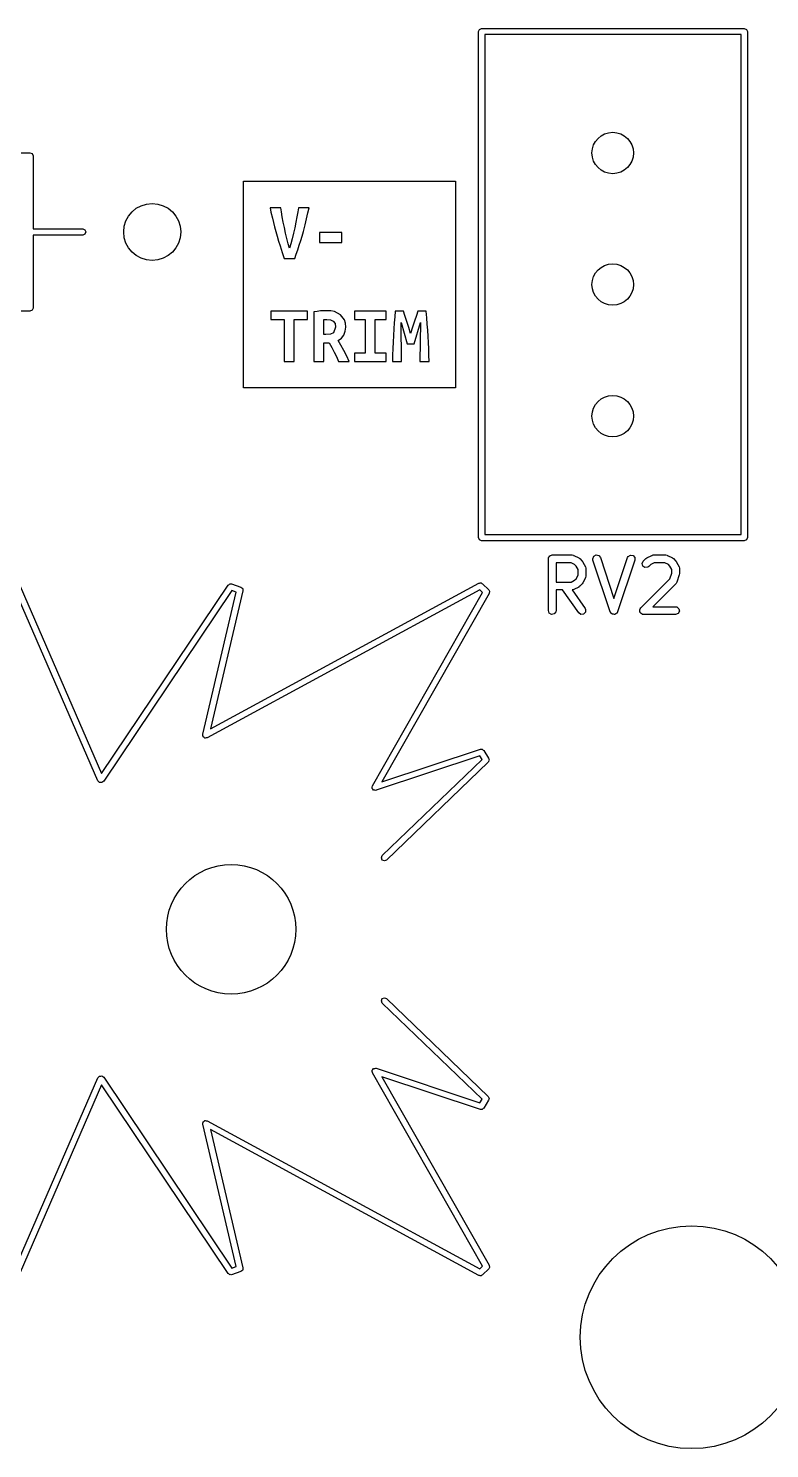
# Model space of a CAD drawing. Extents: x 80 to 221, y -131 to -73.
# Drawn here: x 141.88 to 156.19, y -129.4 to -101.99 of the extents above; entities that cross this region are included whole.
import ezdxf

# ---------------------------------------------------------------- set-up
doc = ezdxf.new("R2010")
doc.units = 0
doc.layers.add('BLACK', color=7, linetype='CONTINUOUS')

msp = doc.modelspace()

# ---------------------------------------------------------------- linework, layer by layer
at = {"layer": 'BLACK', "linetype": 'CONTINUOUS'}
for p, q in [((150.572, -102.049), (150.59, -102.007)), ((150.572, -111.819), (150.572, -102.049)), ((150.59, -102.007), (150.632, -101.989)), ((150.632, -101.989), (155.702, -101.989)), ((150.692, -102.109), (150.692, -111.759)), ((155.642, -102.109), (150.692, -102.109)), ((155.642, -111.759), (155.642, -102.109)), ((155.702, -101.989), (155.744, -102.007)), ((155.744, -102.007), (155.762, -102.049)), ((155.762, -102.049), (155.762, -111.819)), ((136.472, -104.388), (141.912, -104.388)), ((141.912, -104.388), (141.954, -104.406)), ((141.954, -104.406), (141.972, -104.448)), ((141.972, -104.448), (141.972, -105.858)), ((146.034, -104.938), (150.13, -104.938)), ((146.034, -108.93), (146.034, -104.938)), ((150.13, -104.938), (150.13, -108.93)), ((146.753, -105.45), (146.546, -105.45)), ((146.546, -105.45), (146.565, -105.539)), ((146.565, -105.539), (146.591, -105.651)), ((146.765, -105.533), (146.753, -105.45)), ((146.781, -105.627), (146.765, -105.533)), ((147.081, -105.533), (147.064, -105.628)), ((147.096, -105.45), (147.081, -105.533)), ((147.3, -105.45), (147.096, -105.45)), ((147.279, -105.551), (147.3, -105.45)), ((146.591, -105.651), (146.612, -105.734)), ((146.612, -105.734), (146.634, -105.82)), ((146.634, -105.82), (146.659, -105.91)), ((146.801, -105.73), (146.781, -105.627)), ((146.823, -105.835), (146.801, -105.73)), ((147.044, -105.731), (147.023, -105.837)), ((147.064, -105.628), (147.044, -105.731)), ((147.19, -105.91), (147.224, -105.784)), ((147.224, -105.784), (147.253, -105.663)), ((147.253, -105.663), (147.279, -105.551)), ((141.972, -105.858), (142.932, -105.858)), ((142.932, -105.978), (141.972, -105.978)), ((141.972, -105.978), (141.972, -107.388)), ((142.932, -105.858), (142.974, -105.876)), ((142.974, -105.96), (142.932, -105.978)), ((142.974, -105.876), (142.992, -105.918)), ((142.992, -105.918), (142.974, -105.96)), ((146.659, -105.91), (146.685, -106.002)), ((146.685, -106.002), (146.712, -106.094)), ((146.712, -106.094), (146.74, -106.185)), ((146.847, -105.942), (146.823, -105.835)), ((146.872, -106.047), (146.847, -105.942)), ((146.898, -106.145), (146.872, -106.047)), ((146.975, -106.048), (146.949, -106.146)), ((146.999, -105.943), (146.975, -106.048)), ((147.023, -105.837), (146.999, -105.943)), ((147.111, -106.174), (147.139, -106.085)), ((147.139, -106.085), (147.165, -105.997)), ((147.165, -105.997), (147.19, -105.91)), ((147.934, -105.93), (147.499, -105.93)), ((147.499, -105.93), (147.499, -106.122)), ((147.934, -106.122), (147.934, -105.93)), ((146.74, -106.185), (146.782, -106.316)), ((146.782, -106.316), (146.821, -106.433)), ((146.924, -106.233), (146.898, -106.145)), ((146.949, -106.146), (146.924, -106.233)), ((147.023, -106.433), (147.053, -106.349)), ((147.053, -106.349), (147.082, -106.262)), ((147.082, -106.262), (147.111, -106.174)), ((147.499, -106.122), (147.934, -106.122)), ((146.821, -106.433), (147.023, -106.433)), ((141.912, -107.448), (136.472, -107.448)), ((141.954, -107.43), (141.912, -107.448)), ((141.972, -107.388), (141.954, -107.43)), ((146.565, -107.449), (146.565, -107.609)), ((147.269, -107.449), (146.565, -107.449)), ((147.269, -107.609), (147.269, -107.449)), ((147.454, -107.452), (147.392, -107.463)), ((147.392, -107.463), (147.392, -108.418)), ((147.522, -107.444), (147.454, -107.452)), ((147.588, -107.44), (147.522, -107.444)), ((147.642, -107.438), (147.588, -107.44)), ((147.721, -107.443), (147.642, -107.438)), ((147.792, -107.457), (147.721, -107.443)), ((147.908, -107.515), (147.792, -107.457)), ((148.174, -107.449), (148.174, -107.609)), ((148.789, -107.449), (148.174, -107.449)), ((148.789, -107.609), (148.789, -107.449)), ((148.964, -107.449), (148.954, -107.555)), ((149.123, -107.449), (148.964, -107.449)), ((149.151, -107.534), (149.123, -107.449)), ((149.4, -107.449), (149.372, -107.532)), ((149.56, -107.449), (149.4, -107.449)), ((149.571, -107.575), (149.56, -107.449)), ((146.565, -107.609), (146.82, -107.609)), ((146.82, -107.609), (146.82, -108.418)), ((147.014, -108.418), (147.014, -107.609)), ((147.014, -107.609), (147.269, -107.609)), ((147.584, -107.61), (147.616, -107.607)), ((147.584, -107.901), (147.584, -107.61)), ((147.616, -107.607), (147.642, -107.606)), ((147.642, -107.606), (147.712, -107.615)), ((147.712, -107.615), (147.766, -107.642)), ((147.766, -107.642), (147.801, -107.688)), ((147.801, -107.688), (147.813, -107.754)), ((147.983, -107.614), (147.908, -107.515)), ((148.002, -107.68), (147.983, -107.614)), ((148.008, -107.756), (148.002, -107.68)), ((148.174, -107.609), (148.385, -107.609)), ((148.385, -107.609), (148.385, -108.258)), ((148.579, -108.258), (148.579, -107.609)), ((148.579, -107.609), (148.789, -107.609)), ((148.944, -107.67), (148.936, -107.791)), ((148.954, -107.555), (148.944, -107.67)), ((149.084, -108.418), (149.077, -107.665)), ((149.077, -107.665), (149.191, -108.075)), ((149.186, -107.645), (149.151, -107.534)), ((149.224, -107.765), (149.186, -107.645)), ((149.338, -107.639), (149.299, -107.758)), ((149.332, -108.075), (149.45, -107.665)), ((149.372, -107.532), (149.338, -107.639)), ((149.45, -107.665), (149.441, -108.418)), ((149.581, -107.696), (149.571, -107.575)), ((149.59, -107.816), (149.581, -107.696)), ((147.627, -107.901), (147.584, -107.901)), ((147.712, -107.892), (147.627, -107.901)), ((147.769, -107.863), (147.712, -107.892)), ((147.813, -107.754), (147.769, -107.863)), ((147.86, -108.014), (147.928, -107.97)), ((147.916, -108.104), (147.86, -108.014)), ((147.928, -107.97), (147.974, -107.909)), ((147.974, -107.909), (148, -107.836)), ((148, -107.836), (148.008, -107.756)), ((148.93, -107.915), (148.923, -108.043)), ((148.936, -107.791), (148.93, -107.915)), ((149.26, -107.878), (149.224, -107.765)), ((149.299, -107.758), (149.26, -107.878)), ((149.598, -107.935), (149.59, -107.816)), ((149.605, -108.053), (149.598, -107.935)), ((147.584, -108.418), (147.584, -108.061)), ((147.584, -108.061), (147.685, -108.061)), ((147.685, -108.061), (147.738, -108.149)), ((147.738, -108.149), (147.787, -108.237)), ((147.787, -108.237), (147.832, -108.325)), ((147.974, -108.207), (147.916, -108.104)), ((148.028, -108.315), (147.974, -108.207)), ((148.385, -108.258), (148.174, -108.258)), ((148.174, -108.258), (148.174, -108.418)), ((148.789, -108.258), (148.579, -108.258)), ((148.789, -108.418), (148.789, -108.258)), ((148.918, -108.17), (148.913, -108.296)), ((148.923, -108.043), (148.918, -108.17)), ((149.191, -108.075), (149.332, -108.075)), ((149.61, -108.173), (149.605, -108.053)), ((149.614, -108.294), (149.61, -108.173)), ((146.82, -108.418), (147.014, -108.418)), ((147.392, -108.418), (147.584, -108.418)), ((147.832, -108.325), (147.871, -108.418)), ((147.871, -108.418), (148.072, -108.418)), ((148.072, -108.418), (148.028, -108.315)), ((148.174, -108.418), (148.789, -108.418)), ((148.913, -108.296), (148.908, -108.418)), ((148.908, -108.418), (149.084, -108.418)), ((149.441, -108.418), (149.618, -108.418)), ((149.618, -108.418), (149.614, -108.294)), ((150.13, -108.93), (146.034, -108.93)), ((150.59, -111.861), (150.572, -111.819)), ((150.692, -111.759), (155.642, -111.759)), ((155.762, -111.819), (155.744, -111.861)), ((150.632, -111.879), (150.59, -111.861)), ((155.702, -111.879), (150.632, -111.879)), ((155.744, -111.861), (155.702, -111.879)), ((151.92, -112.228), (151.922, -112.219)), ((151.92, -113.228), (151.92, -112.228)), ((151.921, -112.215), (151.923, -112.212)), ((151.922, -112.219), (151.921, -112.215)), ((151.923, -112.212), (151.925, -112.203)), ((151.925, -112.203), (151.937, -112.188)), ((151.937, -112.188), (151.947, -112.171)), ((151.947, -112.171), (151.953, -112.169)), ((151.953, -112.169), (151.958, -112.163)), ((151.958, -112.163), (151.977, -112.16)), ((151.977, -112.16), (151.995, -112.153)), ((151.995, -112.153), (152.376, -112.153)), ((152.07, -112.303), (152.07, -112.677)), ((152.359, -112.303), (152.07, -112.303)), ((152.427, -112.338), (152.359, -112.303)), ((152.376, -112.153), (152.402, -112.158)), ((152.402, -112.158), (152.405, -112.161)), ((152.405, -112.161), (152.41, -112.161)), ((152.41, -112.161), (152.505, -112.209)), ((152.458, -112.368), (152.427, -112.338)), ((152.492, -112.437), (152.458, -112.368)), ((152.505, -112.209), (152.523, -112.222)), ((152.523, -112.222), (152.525, -112.223)), ((152.525, -112.223), (152.572, -112.271)), ((152.572, -112.271), (152.585, -112.289)), ((152.585, -112.289), (152.586, -112.29)), ((152.586, -112.29), (152.634, -112.385)), ((152.634, -112.385), (152.641, -112.41)), ((152.778, -112.226), (152.796, -112.179)), ((152.781, -112.252), (152.778, -112.226)), ((153.115, -113.252), (152.781, -112.252)), ((152.796, -112.179), (152.841, -112.154)), ((152.841, -112.154), (152.892, -112.164)), ((152.892, -112.164), (152.924, -112.205)), ((152.924, -112.205), (153.186, -112.991)), ((153.186, -112.991), (153.448, -112.205)), ((153.59, -112.252), (153.257, -113.252)), ((153.448, -112.205), (153.46, -112.182)), ((153.46, -112.182), (153.504, -112.155)), ((153.504, -112.155), (153.555, -112.162)), ((153.555, -112.162), (153.589, -112.201)), ((153.589, -112.201), (153.59, -112.252)), ((153.73, -112.317), (153.752, -112.271)), ((153.743, -112.367), (153.73, -112.317)), ((153.785, -112.396), (153.743, -112.367)), ((153.752, -112.271), (153.799, -112.223)), ((153.837, -112.392), (153.785, -112.396)), ((153.799, -112.223), (153.818, -112.21)), ((153.818, -112.21), (153.819, -112.209)), ((153.819, -112.209), (153.914, -112.161)), ((153.858, -112.377), (153.837, -112.392)), ((153.897, -112.338), (153.858, -112.377)), ((153.965, -112.303), (153.897, -112.338)), ((153.914, -112.161), (153.939, -112.154)), ((153.939, -112.154), (153.944, -112.155)), ((153.944, -112.155), (153.948, -112.153)), ((153.948, -112.153), (154.186, -112.153)), ((154.168, -112.303), (153.965, -112.303)), ((154.237, -112.338), (154.168, -112.303)), ((154.186, -112.153), (154.211, -112.158)), ((154.211, -112.158), (154.215, -112.161)), ((154.215, -112.161), (154.219, -112.161)), ((154.219, -112.161), (154.315, -112.209)), ((154.267, -112.368), (154.237, -112.338)), ((154.301, -112.437), (154.267, -112.368)), ((154.315, -112.209), (154.333, -112.222)), ((154.333, -112.222), (154.334, -112.223)), ((154.334, -112.223), (154.382, -112.271)), ((154.382, -112.271), (154.395, -112.289)), ((154.395, -112.289), (154.396, -112.29)), ((154.396, -112.29), (154.443, -112.385)), ((154.443, -112.385), (154.451, -112.41)), ((152.359, -112.677), (152.427, -112.643)), ((152.427, -112.643), (152.458, -112.613)), ((152.458, -112.613), (152.492, -112.544)), ((152.492, -112.544), (152.492, -112.437)), ((152.634, -112.595), (152.586, -112.69)), ((152.637, -112.587), (152.634, -112.591)), ((152.634, -112.591), (152.634, -112.595)), ((152.642, -112.562), (152.637, -112.587)), ((152.641, -112.41), (152.64, -112.415)), ((152.64, -112.415), (152.642, -112.419)), ((152.642, -112.419), (152.642, -112.562)), ((153.704, -113.175), (154.263, -112.616)), ((154.263, -112.616), (154.301, -112.502)), ((154.301, -112.502), (154.301, -112.437)), ((154.447, -112.538), (154.4, -112.681)), ((154.451, -112.514), (154.447, -112.536)), ((154.447, -112.536), (154.447, -112.538)), ((154.451, -112.41), (154.45, -112.415)), ((154.45, -112.415), (154.451, -112.419)), ((154.451, -112.419), (154.451, -112.514)), ((143.221, -116.514), (141.627, -112.84)), ((141.721, -112.756), (143.291, -116.375)), ((143.291, -116.375), (145.736, -112.737)), ((145.81, -112.841), (143.336, -116.523)), ((145.248, -115.616), (145.895, -112.87)), ((150.595, -112.824), (145.335, -115.683)), ((145.395, -115.513), (150.577, -112.697)), ((146.024, -112.844), (145.395, -115.513)), ((145.736, -112.737), (145.749, -112.728)), ((145.749, -112.728), (145.759, -112.716)), ((145.759, -112.716), (145.767, -112.716)), ((145.767, -112.716), (145.774, -112.711)), ((145.774, -112.711), (145.79, -112.714)), ((145.79, -112.714), (145.805, -112.713)), ((145.805, -112.713), (145.985, -112.773)), ((145.895, -112.87), (145.81, -112.841)), ((145.985, -112.773), (146, -112.786)), ((146, -112.786), (146.017, -112.798)), ((146.017, -112.798), (146.017, -112.801)), ((146.017, -112.801), (146.02, -112.803)), ((146.02, -112.803), (146.021, -112.824)), ((146.021, -112.824), (146.024, -112.844)), ((148.524, -116.61), (150.651, -112.88)), ((150.778, -112.9), (148.706, -116.534)), ((150.577, -112.697), (150.592, -112.696)), ((150.592, -112.696), (150.606, -112.69)), ((150.651, -112.88), (150.595, -112.824)), ((150.606, -112.69), (150.614, -112.693)), ((150.614, -112.693), (150.623, -112.692)), ((150.623, -112.692), (150.635, -112.702)), ((150.635, -112.702), (150.648, -112.708)), ((150.648, -112.708), (150.768, -112.828)), ((150.768, -112.828), (150.774, -112.842)), ((150.774, -112.842), (150.784, -112.854)), ((150.78, -112.884), (150.778, -112.9)), ((150.786, -112.87), (150.78, -112.884)), ((150.784, -112.854), (150.783, -112.862)), ((150.783, -112.862), (150.786, -112.87)), ((152.07, -112.677), (152.359, -112.677)), ((152.194, -112.827), (152.07, -112.827)), ((152.07, -112.827), (152.07, -113.228)), ((152.505, -113.271), (152.194, -112.827)), ((152.38, -112.826), (152.377, -112.827)), ((152.377, -112.827), (152.628, -113.185)), ((152.385, -112.827), (152.38, -112.826)), ((152.41, -112.819), (152.385, -112.827)), ((152.505, -112.772), (152.41, -112.819)), ((152.506, -112.77), (152.505, -112.772)), ((152.525, -112.758), (152.506, -112.77)), ((152.572, -112.71), (152.525, -112.758)), ((152.573, -112.709), (152.572, -112.71)), ((152.586, -112.69), (152.573, -112.709)), ((154.382, -112.71), (153.938, -113.153)), ((154.384, -112.706), (154.382, -112.71)), ((154.387, -112.704), (154.384, -112.706)), ((154.4, -112.681), (154.387, -112.704)), ((152.628, -113.185), (152.639, -113.209)), ((152.639, -113.209), (152.635, -113.26)), ((153.683, -113.215), (153.695, -113.196)), ((153.684, -113.219), (153.683, -113.215)), ((153.683, -113.222), (153.684, -113.219)), ((153.688, -113.244), (153.683, -113.222)), ((153.695, -113.196), (153.704, -113.175)), ((153.938, -113.153), (154.376, -113.153)), ((154.376, -113.153), (154.402, -113.158)), ((154.402, -113.158), (154.441, -113.191)), ((154.441, -113.191), (154.45, -113.241)), ((151.938, -113.277), (151.92, -113.228)), ((151.982, -113.302), (151.938, -113.277)), ((152.033, -113.293), (151.982, -113.302)), ((152.066, -113.254), (152.033, -113.293)), ((152.07, -113.228), (152.066, -113.254)), ((152.547, -113.301), (152.505, -113.271)), ((152.598, -113.296), (152.547, -113.301)), ((152.635, -113.26), (152.598, -113.296)), ((153.116, -113.254), (153.115, -113.252)), ((153.116, -113.256), (153.116, -113.254)), ((153.132, -113.274), (153.116, -113.256)), ((153.147, -113.292), (153.132, -113.274)), ((153.149, -113.293), (153.147, -113.292)), ((153.15, -113.294), (153.149, -113.293)), ((153.174, -113.298), (153.15, -113.294)), ((153.197, -113.303), (153.174, -113.298)), ((153.199, -113.302), (153.197, -113.303)), ((153.201, -113.302), (153.199, -113.302)), ((153.221, -113.289), (153.201, -113.302)), ((153.242, -113.278), (153.221, -113.289)), ((153.243, -113.276), (153.242, -113.278)), ((153.245, -113.275), (153.243, -113.276)), ((153.257, -113.252), (153.245, -113.275)), ((153.692, -113.266), (153.688, -113.244)), ((153.695, -113.268), (153.692, -113.266)), ((153.696, -113.271), (153.695, -113.268)), ((153.714, -113.284), (153.696, -113.271)), ((153.732, -113.299), (153.714, -113.284)), ((153.736, -113.3), (153.732, -113.299)), ((153.738, -113.301), (153.736, -113.3)), ((153.741, -113.301), (153.738, -113.301)), ((153.757, -113.303), (153.741, -113.301)), ((154.376, -113.303), (153.757, -113.303)), ((154.424, -113.286), (154.376, -113.303)), ((154.45, -113.241), (154.424, -113.286)), ((145.251, -115.637), (145.248, -115.616)), ((145.253, -115.659), (145.251, -115.637)), ((145.255, -115.66), (145.253, -115.659)), ((145.255, -115.662), (145.255, -115.66)), ((145.272, -115.674), (145.255, -115.662)), ((145.289, -115.688), (145.272, -115.674)), ((145.291, -115.687), (145.289, -115.688)), ((145.292, -115.688), (145.291, -115.687)), ((145.313, -115.685), (145.292, -115.688)), ((145.335, -115.683), (145.313, -115.685)), ((148.706, -116.534), (150.607, -115.903)), ((150.607, -115.903), (150.624, -115.904)), ((150.624, -115.904), (150.641, -115.902)), ((150.641, -115.902), (150.646, -115.906)), ((150.646, -115.906), (150.653, -115.906)), ((150.653, -115.906), (150.664, -115.919)), ((150.664, -115.919), (150.677, -115.929)), ((150.677, -115.929), (150.767, -116.079)), ((150.599, -116.032), (148.595, -116.697)), ((148.714, -117.957), (150.64, -116.1)), ((150.758, -116.153), (148.798, -118.043)), ((150.64, -116.1), (150.599, -116.032)), ((150.764, -116.138), (150.758, -116.153)), ((150.774, -116.125), (150.764, -116.138)), ((150.767, -116.079), (150.77, -116.096)), ((150.77, -116.096), (150.776, -116.111)), ((150.776, -116.111), (150.773, -116.118)), ((150.773, -116.118), (150.774, -116.125)), ((143.254, -116.546), (143.221, -116.514)), ((143.28, -116.545), (143.254, -116.546)), ((143.298, -116.549), (143.28, -116.545)), ((143.336, -116.523), (143.298, -116.549)), ((148.518, -116.656), (148.521, -116.635)), ((148.519, -116.657), (148.518, -116.656)), ((148.519, -116.659), (148.519, -116.657)), ((148.533, -116.675), (148.519, -116.659)), ((148.521, -116.635), (148.522, -116.613)), ((148.522, -116.613), (148.524, -116.612)), ((148.524, -116.612), (148.524, -116.61)), ((148.546, -116.692), (148.533, -116.675)), ((148.548, -116.692), (148.546, -116.692)), ((148.549, -116.694), (148.548, -116.692)), ((148.571, -116.695), (148.549, -116.694)), ((148.592, -116.698), (148.571, -116.695)), ((148.593, -116.697), (148.592, -116.698)), ((148.595, -116.697), (148.593, -116.697)), ((148.696, -117.999), (148.714, -117.957)), ((148.713, -118.042), (148.696, -117.999)), ((148.755, -118.06), (148.713, -118.042)), ((148.798, -118.043), (148.755, -118.06)), ((148.696, -120.761), (148.713, -120.718)), ((148.714, -120.803), (148.696, -120.761)), ((148.713, -120.718), (148.755, -120.7)), ((150.64, -122.66), (148.714, -120.803)), ((148.755, -120.7), (148.798, -120.717)), ((148.798, -120.717), (150.758, -122.607)), ((141.627, -125.92), (143.221, -122.246)), ((143.221, -122.246), (143.254, -122.214)), ((143.254, -122.214), (143.28, -122.215)), ((143.28, -122.215), (143.298, -122.211)), ((143.298, -122.211), (143.336, -122.237)), ((143.336, -122.237), (145.81, -125.919)), ((148.518, -122.104), (148.519, -122.103)), ((148.521, -122.125), (148.518, -122.104)), ((148.519, -122.101), (148.533, -122.085)), ((148.519, -122.103), (148.519, -122.101)), ((148.522, -122.147), (148.521, -122.125)), ((148.524, -122.148), (148.522, -122.147)), ((148.524, -122.15), (148.524, -122.148)), ((150.651, -125.88), (148.524, -122.15)), ((148.533, -122.085), (148.546, -122.068)), ((148.546, -122.068), (148.548, -122.068)), ((148.548, -122.068), (148.549, -122.066)), ((148.549, -122.066), (148.571, -122.065)), ((148.571, -122.065), (148.592, -122.062)), ((148.592, -122.062), (148.593, -122.063)), ((148.593, -122.063), (148.595, -122.063)), ((148.595, -122.063), (150.599, -122.728)), ((150.607, -122.857), (148.706, -122.226)), ((148.706, -122.226), (150.778, -125.86)), ((143.291, -122.385), (141.721, -126.004)), ((145.736, -126.023), (143.291, -122.385)), ((150.599, -122.728), (150.64, -122.66)), ((150.767, -122.681), (150.677, -122.831)), ((150.758, -122.607), (150.764, -122.622)), ((150.764, -122.622), (150.774, -122.635)), ((150.77, -122.664), (150.767, -122.681)), ((150.776, -122.649), (150.77, -122.664)), ((150.774, -122.635), (150.773, -122.642)), ((150.773, -122.642), (150.776, -122.649)), ((145.255, -123.098), (145.272, -123.086)), ((145.272, -123.086), (145.289, -123.072)), ((145.289, -123.072), (145.291, -123.073)), ((145.291, -123.073), (145.292, -123.072)), ((145.292, -123.072), (145.313, -123.075)), ((145.313, -123.075), (145.335, -123.077)), ((145.335, -123.077), (150.595, -125.936)), ((150.624, -122.856), (150.607, -122.857)), ((150.641, -122.858), (150.624, -122.856)), ((150.646, -122.854), (150.641, -122.858)), ((150.653, -122.854), (150.646, -122.854)), ((150.664, -122.841), (150.653, -122.854)), ((150.677, -122.831), (150.664, -122.841)), ((145.248, -123.144), (145.251, -123.123)), ((145.895, -125.89), (145.248, -123.144)), ((145.251, -123.123), (145.253, -123.101)), ((145.253, -123.101), (145.255, -123.1)), ((145.255, -123.1), (145.255, -123.098)), ((150.577, -126.063), (145.395, -123.247)), ((145.395, -123.247), (146.024, -125.916)), ((145.749, -126.032), (145.736, -126.023)), ((145.759, -126.044), (145.749, -126.032)), ((145.767, -126.044), (145.759, -126.044)), ((145.774, -126.049), (145.767, -126.044)), ((145.79, -126.046), (145.774, -126.049)), ((145.805, -126.047), (145.79, -126.046)), ((145.985, -125.987), (145.805, -126.047)), ((145.81, -125.919), (145.895, -125.89)), ((146, -125.974), (145.985, -125.987)), ((146.017, -125.962), (146, -125.974)), ((146.02, -125.957), (146.017, -125.959)), ((146.017, -125.959), (146.017, -125.962)), ((146.021, -125.936), (146.02, -125.957)), ((146.024, -125.916), (146.021, -125.936)), ((150.592, -126.064), (150.577, -126.063)), ((150.606, -126.07), (150.592, -126.064)), ((150.595, -125.936), (150.651, -125.88)), ((150.614, -126.067), (150.606, -126.07)), ((150.623, -126.068), (150.614, -126.067)), ((150.635, -126.058), (150.623, -126.068)), ((150.648, -126.052), (150.635, -126.058)), ((150.768, -125.932), (150.648, -126.052)), ((150.774, -125.918), (150.768, -125.932)), ((150.784, -125.906), (150.774, -125.918)), ((150.778, -125.86), (150.78, -125.876)), ((150.78, -125.876), (150.786, -125.89)), ((150.786, -125.89), (150.783, -125.898)), ((150.783, -125.898), (150.784, -125.906))]:
    msp.add_line(p, q, dxfattribs=at)
at = {"layer": 'BLACK'}
for centre, radius in [((153.162, -104.394), 0.4), ((144.272, -105.918), 0.55), ((153.162, -106.934), 0.4), ((153.162, -109.474), 0.4), ((145.796, -119.38), 1.25), ((154.686, -127.254), 2.15)]:
    msp.add_circle(centre, radius, dxfattribs=at)

doc.saveas('drawing.dxf')
